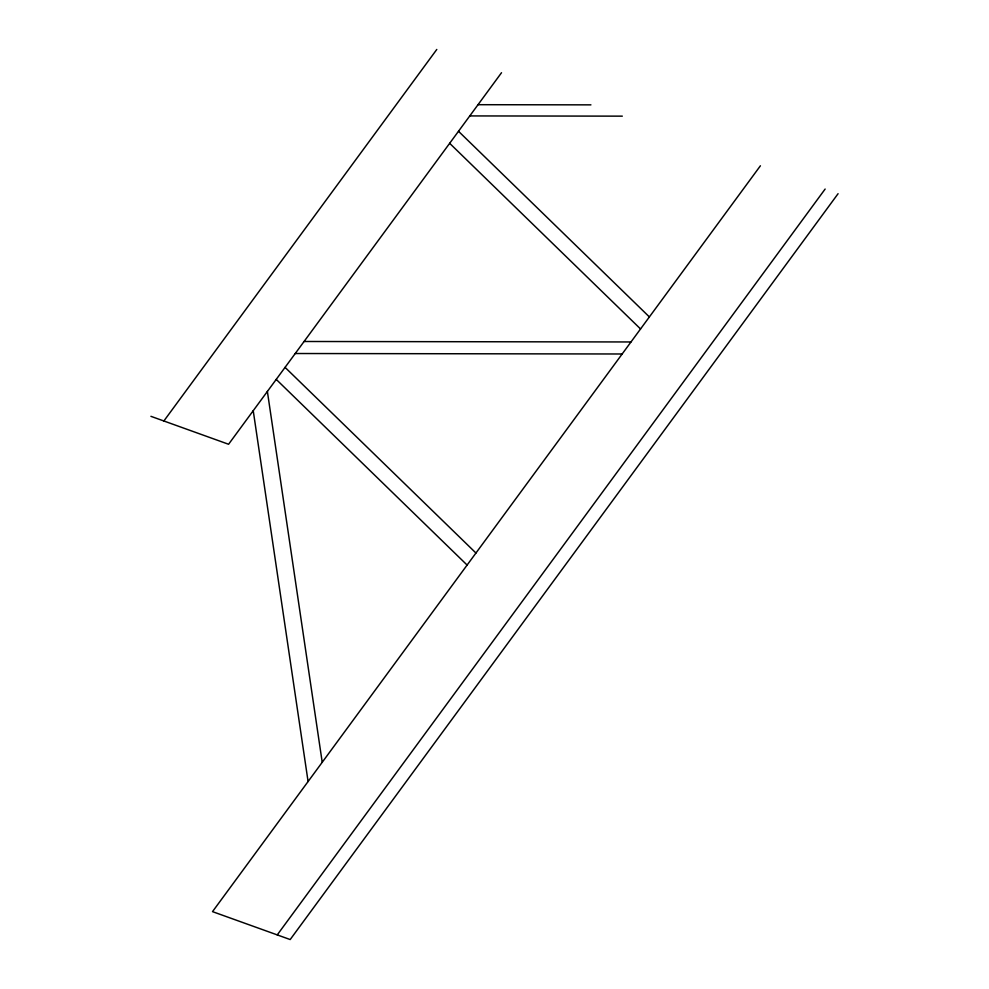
<?xml version="1.0" encoding="UTF-8"?>
<svg xmlns="http://www.w3.org/2000/svg" width="989" height="989" viewBox="0 0 989 989"><rect width="100%" height="100%" fill="white"/><g stroke="black" fill="none" stroke-linecap="round" stroke-linejoin="round"><path stroke-width="1.48" d="M163.865 420.993L436.792 49.45M501.522 72.716L228.583 444.259L150.921 416.332M760.417 165.781L212.511 911.635L290.185 939.55L838.079 193.696M277.241 934.902L825.135 189.047M478.021 104.698L590.928 104.859M469.775 115.923L622.316 116.146M304.068 341.489L630.982 341.959M295.241 353.518L622.155 353.988M458.5 131.277L649.377 316.925M449.661 143.306L640.538 328.954M285.067 367.376L475.944 553.024M276.228 379.393L467.105 565.053M267.376 391.446L322.216 762.284M253.233 410.695L308.086 781.533"/></g></svg>
